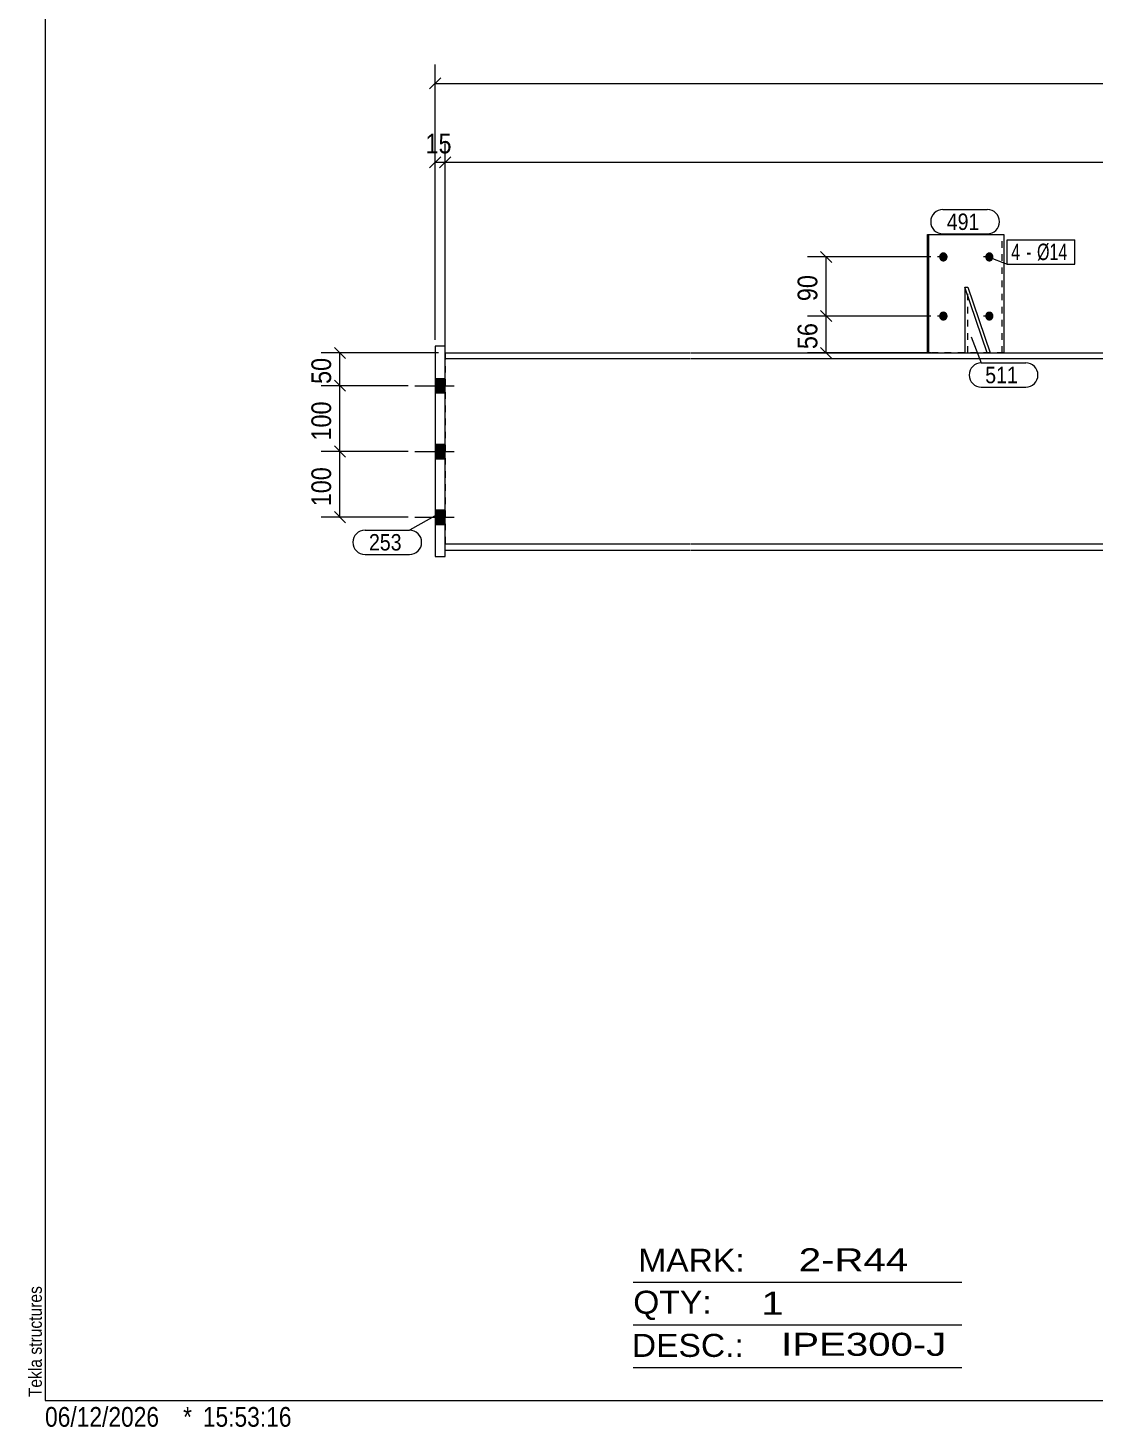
# Model space of a CAD drawing. Header units: millimetres. Extents: x 2 to 579, y 1 to 405.
# Drawn here: x 2.4 to 164.6, y 1 to 213.8 of the extents above; entities that cross this region are included whole.
import ezdxf

# ---------------------------------------------------------------- set-up
doc = ezdxf.new("R2010")
doc.units = ezdxf.units.MM
doc.linetypes.add('XKITLINE00', pattern=[0])
doc.linetypes.add('XKITLINE01', pattern=[4, 1, -1, 1, -1])
for name, color, linetype, lineweight in [('Bolt', 3, 'Continuous', 0), ('BoltMark', 7, 'Continuous', 0), ('Dimensions', 7, 'Continuous', 0), ('DrawingSheet', 5, 'Continuous', 0), ('OtherObjectType', 7, 'Continuous', 0), ('Part', 2, 'Continuous', 0), ('PartMark', 7, 'Continuous', 0)]:
    doc.layers.add(name, color=color, linetype=linetype, lineweight=lineweight)
doc.styles.add('ARIAL', font='ARIAL.TTF')
doc.styles.add('ARIAL_NARROW', font='ARIALN.TTF')

# ---------------------------------------------------------------- blocks, each defined once
blk = doc.blocks.new('*A1')
at = {"layer": 'Bolt'}
for points in [[(65.87, 158.29), (64.37, 158.29), (64.37, 160.49), (65.87, 160.49)], [(65.87, 158.29), (64.37, 158.29), (64.37, 160.49), (65.87, 160.49)], [(65.87, 148.29), (64.37, 148.29), (64.37, 150.49), (65.87, 150.49)], [(65.87, 148.29), (64.37, 148.29), (64.37, 150.49), (65.87, 150.49)], [(65.87, 138.29), (64.37, 138.29), (64.37, 140.49), (65.87, 140.49)], [(65.87, 138.29), (64.37, 138.29), (64.37, 140.49), (65.87, 140.49)]]:
    blk.add_hatch(color=3, dxfattribs=at).paths.add_polyline_path(points, flags=17)
at = {"layer": 'Bolt', "color": 3, "linetype": 'XKITLINE00', "lineweight": 0}
for p, q in [((64.37, 160.49), (65.87, 160.49)), ((64.37, 160.49), (65.87, 160.49)), ((61.27, 159.39), (67.27, 159.39)), ((61.27, 159.39), (67.27, 159.39)), ((64.37, 158.29), (65.87, 158.29)), ((64.37, 158.29), (65.87, 158.29)), ((61.27, 149.39), (67.27, 149.39)), ((61.27, 149.39), (67.27, 149.39)), ((64.37, 150.49), (65.87, 150.49)), ((64.37, 150.49), (65.87, 150.49)), ((64.37, 148.29), (65.87, 148.29)), ((64.37, 148.29), (65.87, 148.29)), ((61.27, 139.39), (67.27, 139.39)), ((61.27, 139.39), (67.27, 139.39)), ((64.37, 140.49), (65.87, 140.49)), ((64.37, 140.49), (65.87, 140.49)), ((64.37, 138.29), (65.87, 138.29)), ((64.37, 138.29), (65.87, 138.29))]:
    blk.add_line(p, q, dxfattribs=at)
blk = doc.blocks.new('*A3')
at = {"layer": 'Bolt'}
for points in [[(141.06, 179.02), (141.06, 179.05), (141.06, 179.09), (141.07, 179.12), (141.07, 179.16), (141.08, 179.19), (141.09, 179.22), (141.1, 179.25), (141.12, 179.28), (141.13, 179.32), (141.15, 179.35), (141.16, 179.37), (141.18, 179.4), (141.2, 179.43), (141.22, 179.46), (141.24, 179.48), (141.26, 179.5), (141.29, 179.53), (141.31, 179.55), (141.34, 179.57), (141.37, 179.59), (141.39, 179.6), (141.42, 179.62), (141.45, 179.63), (141.48, 179.64), (141.51, 179.66), (141.54, 179.66), (141.57, 179.67), (141.6, 179.68), (141.63, 179.68), (141.66, 179.68), (141.7, 179.69), (141.73, 179.68), (141.76, 179.68), (141.79, 179.68), (141.82, 179.67), (141.85, 179.66), (141.88, 179.66), (141.91, 179.64), (141.94, 179.63), (141.97, 179.62), (142, 179.6), (142.02, 179.59), (142.05, 179.57), (142.08, 179.55), (142.1, 179.53), (142.13, 179.5), (142.15, 179.48), (142.17, 179.46), (142.19, 179.43), (142.21, 179.4), (142.23, 179.37), (142.24, 179.35), (142.26, 179.32), (142.27, 179.28), (142.29, 179.25), (142.3, 179.22), (142.31, 179.19), (142.32, 179.16), (142.32, 179.12), (142.33, 179.09), (142.33, 179.05), (142.34, 179.02), (142.34, 178.99), (142.34, 178.95), (142.33, 178.92), (142.33, 178.88), (142.32, 178.85), (142.32, 178.82), (142.31, 178.78), (142.3, 178.75), (142.29, 178.72), (142.27, 178.69), (142.26, 178.66), (142.24, 178.63), (142.23, 178.6), (142.21, 178.57), (142.19, 178.54), (142.17, 178.52), (142.15, 178.49), (142.13, 178.47), (142.1, 178.44), (142.08, 178.42), (142.05, 178.4), (142.02, 178.38), (142, 178.37), (141.97, 178.35), (141.94, 178.34), (141.91, 178.33), (141.88, 178.32), (141.85, 178.31), (141.82, 178.3), (141.79, 178.29), (141.76, 178.29), (141.73, 178.29), (141.7, 178.29), (141.66, 178.29), (141.63, 178.29), (141.6, 178.29), (141.57, 178.3), (141.54, 178.31), (141.51, 178.32), (141.48, 178.33), (141.45, 178.34), (141.42, 178.35), (141.39, 178.37), (141.37, 178.38), (141.34, 178.4), (141.31, 178.42), (141.29, 178.44), (141.26, 178.47), (141.24, 178.49), (141.22, 178.52), (141.2, 178.54), (141.18, 178.57), (141.16, 178.6), (141.15, 178.63), (141.13, 178.66), (141.12, 178.69), (141.1, 178.72), (141.09, 178.75), (141.08, 178.78), (141.07, 178.82), (141.07, 178.85), (141.06, 178.88), (141.06, 178.92), (141.06, 178.95), (141.05, 178.99)], [(148.07, 179.02), (148.07, 179.05), (148.08, 179.09), (148.08, 179.12), (148.09, 179.16), (148.1, 179.19), (148.11, 179.22), (148.12, 179.25), (148.13, 179.28), (148.14, 179.32), (148.16, 179.35), (148.17, 179.37), (148.19, 179.4), (148.21, 179.43), (148.23, 179.46), (148.25, 179.48), (148.27, 179.5), (148.3, 179.53), (148.32, 179.55), (148.35, 179.57), (148.37, 179.59), (148.4, 179.6), (148.43, 179.62), (148.45, 179.63), (148.48, 179.64), (148.51, 179.66), (148.54, 179.66), (148.57, 179.67), (148.6, 179.68), (148.63, 179.68), (148.66, 179.68), (148.69, 179.69), (148.72, 179.68), (148.75, 179.68), (148.78, 179.68), (148.81, 179.67), (148.84, 179.66), (148.87, 179.66), (148.9, 179.64), (148.93, 179.63), (148.96, 179.62), (148.98, 179.6), (149.01, 179.59), (149.04, 179.57), (149.06, 179.55), (149.08, 179.53), (149.11, 179.5), (149.13, 179.48), (149.15, 179.46), (149.17, 179.43), (149.19, 179.4), (149.21, 179.37), (149.22, 179.35), (149.24, 179.32), (149.25, 179.28), (149.26, 179.25), (149.28, 179.22), (149.29, 179.19), (149.29, 179.16), (149.3, 179.12), (149.31, 179.09), (149.31, 179.05), (149.31, 179.02), (149.31, 178.99), (149.31, 178.95), (149.31, 178.92), (149.31, 178.88), (149.3, 178.85), (149.29, 178.82), (149.29, 178.78), (149.28, 178.75), (149.26, 178.72), (149.25, 178.69), (149.24, 178.66), (149.22, 178.63), (149.21, 178.6), (149.19, 178.57), (149.17, 178.54), (149.15, 178.52), (149.13, 178.49), (149.11, 178.47), (149.08, 178.44), (149.06, 178.42), (149.04, 178.4), (149.01, 178.38), (148.98, 178.37), (148.96, 178.35), (148.93, 178.34), (148.9, 178.33), (148.87, 178.32), (148.84, 178.31), (148.81, 178.3), (148.78, 178.29), (148.75, 178.29), (148.72, 178.29), (148.69, 178.29), (148.66, 178.29), (148.63, 178.29), (148.6, 178.29), (148.57, 178.3), (148.54, 178.31), (148.51, 178.32), (148.48, 178.33), (148.45, 178.34), (148.43, 178.35), (148.4, 178.37), (148.37, 178.38), (148.35, 178.4), (148.32, 178.42), (148.3, 178.44), (148.27, 178.47), (148.25, 178.49), (148.23, 178.52), (148.21, 178.54), (148.19, 178.57), (148.17, 178.6), (148.16, 178.63), (148.14, 178.66), (148.13, 178.69), (148.12, 178.72), (148.11, 178.75), (148.1, 178.78), (148.09, 178.82), (148.08, 178.85), (148.08, 178.88), (148.07, 178.92), (148.07, 178.95), (148.07, 178.99)], [(141.06, 170.02), (141.06, 170.05), (141.06, 170.09), (141.07, 170.12), (141.07, 170.16), (141.08, 170.19), (141.09, 170.22), (141.1, 170.25), (141.12, 170.28), (141.13, 170.32), (141.15, 170.35), (141.16, 170.37), (141.18, 170.4), (141.2, 170.43), (141.22, 170.46), (141.24, 170.48), (141.26, 170.5), (141.29, 170.53), (141.31, 170.55), (141.34, 170.57), (141.37, 170.59), (141.39, 170.6), (141.42, 170.62), (141.45, 170.63), (141.48, 170.64), (141.51, 170.66), (141.54, 170.66), (141.57, 170.67), (141.6, 170.68), (141.63, 170.68), (141.66, 170.68), (141.7, 170.69), (141.73, 170.68), (141.76, 170.68), (141.79, 170.68), (141.82, 170.67), (141.85, 170.66), (141.88, 170.66), (141.91, 170.64), (141.94, 170.63), (141.97, 170.62), (142, 170.6), (142.02, 170.59), (142.05, 170.57), (142.08, 170.55), (142.1, 170.53), (142.13, 170.5), (142.15, 170.48), (142.17, 170.46), (142.19, 170.43), (142.21, 170.4), (142.23, 170.37), (142.24, 170.35), (142.26, 170.32), (142.27, 170.28), (142.29, 170.25), (142.3, 170.22), (142.31, 170.19), (142.32, 170.16), (142.32, 170.12), (142.33, 170.09), (142.33, 170.05), (142.34, 170.02), (142.34, 169.99), (142.34, 169.95), (142.33, 169.92), (142.33, 169.88), (142.32, 169.85), (142.32, 169.82), (142.31, 169.78), (142.3, 169.75), (142.29, 169.72), (142.27, 169.69), (142.26, 169.66), (142.24, 169.63), (142.23, 169.6), (142.21, 169.57), (142.19, 169.54), (142.17, 169.52), (142.15, 169.49), (142.13, 169.47), (142.1, 169.44), (142.08, 169.42), (142.05, 169.4), (142.02, 169.38), (142, 169.37), (141.97, 169.35), (141.94, 169.34), (141.91, 169.33), (141.88, 169.32), (141.85, 169.31), (141.82, 169.3), (141.79, 169.29), (141.76, 169.29), (141.73, 169.29), (141.7, 169.29), (141.66, 169.29), (141.63, 169.29), (141.6, 169.29), (141.57, 169.3), (141.54, 169.31), (141.51, 169.32), (141.48, 169.33), (141.45, 169.34), (141.42, 169.35), (141.39, 169.37), (141.37, 169.38), (141.34, 169.4), (141.31, 169.42), (141.29, 169.44), (141.26, 169.47), (141.24, 169.49), (141.22, 169.52), (141.2, 169.54), (141.18, 169.57), (141.16, 169.6), (141.15, 169.63), (141.13, 169.66), (141.12, 169.69), (141.1, 169.72), (141.09, 169.75), (141.08, 169.78), (141.07, 169.82), (141.07, 169.85), (141.06, 169.88), (141.06, 169.92), (141.06, 169.95), (141.05, 169.99)], [(148.07, 170.02), (148.07, 170.05), (148.08, 170.09), (148.08, 170.12), (148.09, 170.16), (148.1, 170.19), (148.11, 170.22), (148.12, 170.25), (148.13, 170.28), (148.14, 170.32), (148.16, 170.35), (148.17, 170.37), (148.19, 170.4), (148.21, 170.43), (148.23, 170.46), (148.25, 170.48), (148.27, 170.5), (148.3, 170.53), (148.32, 170.55), (148.35, 170.57), (148.37, 170.59), (148.4, 170.6), (148.43, 170.62), (148.45, 170.63), (148.48, 170.64), (148.51, 170.66), (148.54, 170.66), (148.57, 170.67), (148.6, 170.68), (148.63, 170.68), (148.66, 170.68), (148.69, 170.69), (148.72, 170.68), (148.75, 170.68), (148.78, 170.68), (148.81, 170.67), (148.84, 170.66), (148.87, 170.66), (148.9, 170.64), (148.93, 170.63), (148.96, 170.62), (148.98, 170.6), (149.01, 170.59), (149.04, 170.57), (149.06, 170.55), (149.08, 170.53), (149.11, 170.5), (149.13, 170.48), (149.15, 170.46), (149.17, 170.43), (149.19, 170.4), (149.21, 170.37), (149.22, 170.35), (149.24, 170.32), (149.25, 170.28), (149.26, 170.25), (149.28, 170.22), (149.29, 170.19), (149.29, 170.16), (149.3, 170.12), (149.31, 170.09), (149.31, 170.05), (149.31, 170.02), (149.31, 169.99), (149.31, 169.95), (149.31, 169.92), (149.31, 169.88), (149.3, 169.85), (149.29, 169.82), (149.29, 169.78), (149.28, 169.75), (149.26, 169.72), (149.25, 169.69), (149.24, 169.66), (149.22, 169.63), (149.21, 169.6), (149.19, 169.57), (149.17, 169.54), (149.15, 169.52), (149.13, 169.49), (149.11, 169.47), (149.08, 169.44), (149.06, 169.42), (149.04, 169.4), (149.01, 169.38), (148.98, 169.37), (148.96, 169.35), (148.93, 169.34), (148.9, 169.33), (148.87, 169.32), (148.84, 169.31), (148.81, 169.3), (148.78, 169.29), (148.75, 169.29), (148.72, 169.29), (148.69, 169.29), (148.66, 169.29), (148.63, 169.29), (148.6, 169.29), (148.57, 169.3), (148.54, 169.31), (148.51, 169.32), (148.48, 169.33), (148.45, 169.34), (148.43, 169.35), (148.4, 169.37), (148.37, 169.38), (148.35, 169.4), (148.32, 169.42), (148.3, 169.44), (148.27, 169.47), (148.25, 169.49), (148.23, 169.52), (148.21, 169.54), (148.19, 169.57), (148.17, 169.6), (148.16, 169.63), (148.14, 169.66), (148.13, 169.69), (148.12, 169.72), (148.11, 169.75), (148.1, 169.78), (148.09, 169.82), (148.08, 169.85), (148.08, 169.88), (148.07, 169.92), (148.07, 169.95), (148.07, 169.99)]]:
    blk.add_hatch(color=3, dxfattribs=at).paths.add_polyline_path(points, flags=17)
at = {"layer": 'Bolt', "color": 3, "linetype": 'XKITLINE00', "lineweight": 0}
for p, q in [((142.26, 178.99), (140.8, 178.99)), ((149.25, 178.99), (147.8, 178.99)), ((142.26, 169.99), (140.8, 169.99)), ((149.25, 169.99), (147.8, 169.99))]:
    blk.add_line(p, q, dxfattribs=at)
blk = doc.blocks.new('*A6')
at = {"layer": 'Part'}
blk.add_hatch(color=2, dxfattribs=at).paths.add_polyline_path([(360.9, 165.79), (362.5, 165.79), (361.7, 164.39)], flags=17)
at = {"layer": 'Part', "color": 2, "linetype": 'XKITLINE00', "lineweight": 0}
for p, q in [((65.87, 164.39), (103.17, 164.39)), ((103.27, 164.39), (186.88, 164.39)), ((186.98, 164.39), (270.59, 164.39)), ((270.69, 164.39), (354.3, 164.39)), ((354.4, 164.39), (391.7, 164.39)), ((361.7, 164.39), (360.9, 165.79)), ((360.9, 165.79), (362.5, 165.79)), ((362.5, 165.79), (361.7, 164.39)), ((103.17, 163.49), (65.87, 163.49)), ((186.88, 163.49), (103.27, 163.49)), ((270.59, 163.49), (186.98, 163.49)), ((354.3, 163.49), (270.69, 163.49)), ((391.7, 163.49), (354.4, 163.49)), ((103.17, 135.29), (65.87, 135.29)), ((65.87, 134.39), (103.17, 134.39)), ((186.88, 135.29), (103.27, 135.29)), ((103.27, 134.39), (186.88, 134.39)), ((270.59, 135.29), (186.98, 135.29)), ((186.98, 134.39), (270.59, 134.39)), ((354.3, 135.29), (270.69, 135.29)), ((270.69, 134.39), (354.3, 134.39)), ((391.7, 135.29), (354.4, 135.29)), ((354.4, 134.39), (391.7, 134.39))]:
    blk.add_line(p, q, dxfattribs=at)
at = {"layer": 'Part', "color": 7, "linetype": 'XKITLINE01', "lineweight": 0}
for p, q in [((65.87, 164.39), (65.87, 134.39)), ((391.7, 164.39), (391.7, 134.39))]:
    blk.add_line(p, q, dxfattribs=at)
at = {"layer": 'Part', "color": 2, "linetype": 'XKITLINE00', "lineweight": 0}
blk.add_circle((361.7, 165.29), 1, dxfattribs=at)
blk = doc.blocks.new('*A7')
at = {"layer": 'Part', "color": 2, "linetype": 'XKITLINE00', "lineweight": 0}
for p, q in [((65.87, 165.39), (64.37, 165.39)), ((64.37, 165.39), (64.37, 133.39)), ((65.87, 133.39), (65.87, 165.39)), ((64.37, 133.39), (65.87, 133.39))]:
    blk.add_line(p, q, dxfattribs=at)
blk = doc.blocks.new('*A9')
at = {"layer": 'Part', "color": 2, "linetype": 'XKITLINE00', "lineweight": 0}
for p, q in [((139.27, 182.39), (150.88, 182.39)), ((139.27, 164.39), (139.27, 182.39)), ((139.51, 164.39), (139.51, 182.39)), ((150.88, 182.39), (150.88, 164.39))]:
    blk.add_line(p, q, dxfattribs=at)
at = {"layer": 'Part', "color": 7, "linetype": 'XKITLINE01', "lineweight": 0}
for p, q in [((150.63, 164.39), (150.63, 182.39)), ((150.88, 164.39), (139.27, 164.39))]:
    blk.add_line(p, q, dxfattribs=at)
blk = doc.blocks.new('*A10')
at = {"layer": 'Part', "color": 2, "linetype": 'XKITLINE00', "lineweight": 0}
for p, q in [((148.37, 164.39), (144.97, 174.39)), ((144.97, 174.39), (144.97, 164.39)), ((144.97, 174.39), (145.41, 174.39)), ((145.41, 174.39), (148.81, 164.39))]:
    blk.add_line(p, q, dxfattribs=at)
at = {"layer": 'Part', "color": 7, "linetype": 'XKITLINE01', "lineweight": 0}
for p, q in [((145.41, 164.39), (145.41, 174.39)), ((148.81, 164.39), (144.97, 164.39))]:
    blk.add_line(p, q, dxfattribs=at)
blk = doc.blocks.new('*A31')
at = {"layer": 'DrawingSheet', "color": 5, "linetype": 'XKITLINE00', "lineweight": 0}
for p, q in [((5, 405), (5, 5)), ((5, 5), (579, 5))]:
    blk.add_line(p, q, dxfattribs=at)
at = {"layer": 'DrawingSheet', "color": 5, "style": 'ARIAL', "width": 0.85}
blk.add_text('Tekla structures', height=2, rotation=90, dxfattribs=at).set_placement((4.5, 5.5))
blk = doc.blocks.new('*A35')
at = {"layer": 'OtherObjectType', "color": 6, "linetype": 'XKITLINE00', "lineweight": 0}
for p, q in [((94.5, 23), (144.5, 23)), ((94.5, 16.5), (144.5, 16.5)), ((94.5, 10), (144.5, 10))]:
    blk.add_line(p, q, dxfattribs=at)
at = {"layer": 'OtherObjectType', "color": 6, "style": 'ARIAL_NARROW'}
for s, width, p in [('MARK:', 1.275, (95.27, 24.58)), ('2-R44', 1.525501, (119.69, 24.65)), ('QTY:', 1.275, (94.5, 18.19)), ('1', 1.525501, (113.99, 18.05)), ('DESC.:', 1.275, (94.29, 11.63)), ('IPE300-J', 1.525501, (117, 11.79))]:
    blk.add_text(s, height=3.5, dxfattribs=dict(at, width=width)).set_placement(p)
blk = doc.blocks.new('*A38')
at = {"layer": 'OtherObjectType', "color": 7, "style": 'ARIAL_NARROW', "width": 1.008832}
for s, p in [('06/12/2026', (4.99, 1)), ('*', (26, 1)), ('15:53:16', (29, 1))]:
    blk.add_text(s, height=3, dxfattribs=at).set_placement(p)
blk = doc.blocks.new('*A39')
at = {"layer": 'Dimensions', "color": 7, "linetype": 'XKITLINE00', "lineweight": 0}
for p, q in [((64.37, 166.39), (64.37, 208.24)), ((393.2, 166.39), (393.2, 208.24)), ((65.22, 206.23), (63.52, 204.54)), ((64.37, 205.39), (393.2, 205.39)), ((394.05, 206.23), (392.35, 204.54))]:
    blk.add_line(p, q, dxfattribs=at)
at = {"layer": 'Dimensions', "color": 3}
for p in [(64.37, 205.39), (393.2, 205.39)]:
    blk.add_point(p, dxfattribs=at)
at = {"layer": 'Dimensions', "color": 3, "style": 'ARIAL', "width": 0.85}
blk.add_text('7713', height=3, dxfattribs=at).set_placement((224.33, 206.74))
blk = doc.blocks.new('*A40')
at = {"layer": 'Dimensions', "color": 7, "linetype": 'XKITLINE00', "lineweight": 0}
for p, q in [((64.37, 166.39), (64.37, 196.24)), ((65.87, 165.39), (65.87, 196.24)), ((65.22, 194.23), (63.52, 192.54)), ((66.72, 194.23), (65.02, 192.54)), ((64.37, 193.39), (65.87, 193.39))]:
    blk.add_line(p, q, dxfattribs=at)
at = {"layer": 'Dimensions', "color": 3}
for p in [(64.37, 193.39), (65.87, 193.39)]:
    blk.add_point(p, dxfattribs=at)
at = {"layer": 'Dimensions', "color": 3, "style": 'ARIAL', "width": 0.85}
blk.add_text('15', height=3, dxfattribs=at).set_placement((62.89, 194.74))
blk = doc.blocks.new('*A41')
at = {"layer": 'Dimensions', "color": 7, "linetype": 'XKITLINE00', "lineweight": 0}
for p, q in [((65.87, 165.39), (65.87, 196.24)), ((391.7, 165.39), (391.7, 196.24)), ((66.72, 194.23), (65.02, 192.54)), ((392.55, 194.23), (390.85, 192.54)), ((65.87, 193.39), (391.7, 193.39))]:
    blk.add_line(p, q, dxfattribs=at)
at = {"layer": 'Dimensions', "color": 3}
for p in [(65.87, 193.39), (391.7, 193.39)]:
    blk.add_point(p, dxfattribs=at)
at = {"layer": 'Dimensions', "color": 3, "style": 'ARIAL', "width": 0.85}
blk.add_text('7683', height=3, dxfattribs=at).set_placement((224.33, 194.74))
blk = doc.blocks.new('*A43')
at = {"layer": 'Dimensions', "color": 7, "linetype": 'XKITLINE00', "lineweight": 0}
for p, q in [((123.02, 170.83), (124.72, 169.14)), ((139.8, 169.99), (121.02, 169.99)), ((123.87, 164.39), (123.87, 169.99)), ((139.8, 164.39), (121.02, 164.39)), ((123.02, 165.23), (124.72, 163.54))]:
    blk.add_line(p, q, dxfattribs=at)
at = {"layer": 'Dimensions', "color": 3}
for p in [(123.87, 169.99), (123.87, 164.39)]:
    blk.add_point(p, dxfattribs=at)
at = {"layer": 'Dimensions', "color": 3, "style": 'ARIAL', "width": 0.85}
blk.add_text('56', height=3, rotation=90.0002, dxfattribs=at).set_placement((122.52, 164.96))
blk = doc.blocks.new('*A44')
at = {"layer": 'Dimensions', "color": 7, "linetype": 'XKITLINE00', "lineweight": 0}
for p, q in [((139.8, 178.99), (121.02, 178.99)), ((123.02, 179.83), (124.72, 178.14)), ((123.87, 169.99), (123.87, 178.99)), ((123.02, 170.83), (124.72, 169.14)), ((139.8, 169.99), (121.02, 169.99))]:
    blk.add_line(p, q, dxfattribs=at)
at = {"layer": 'Dimensions', "color": 3}
for p in [(123.87, 178.99), (123.87, 169.99)]:
    blk.add_point(p, dxfattribs=at)
at = {"layer": 'Dimensions', "color": 3, "style": 'ARIAL', "width": 0.85}
blk.add_text('90', height=3, rotation=90.0002, dxfattribs=at).set_placement((122.52, 172.26))
blk = doc.blocks.new('*A49')
at = {"layer": 'Dimensions', "color": 7, "linetype": 'XKITLINE00', "lineweight": 0}
for p, q in [((60.27, 149.39), (47.02, 149.39)), ((49.02, 150.23), (50.72, 148.54)), ((49.87, 139.39), (49.87, 149.39)), ((60.27, 139.39), (47.02, 139.39)), ((49.02, 140.23), (50.72, 138.54))]:
    blk.add_line(p, q, dxfattribs=at)
at = {"layer": 'Dimensions', "color": 3}
for p in [(49.87, 149.39), (49.87, 139.39)]:
    blk.add_point(p, dxfattribs=at)
at = {"layer": 'Dimensions', "color": 3, "style": 'ARIAL', "width": 0.85}
blk.add_text('100', height=3, rotation=90.0002, dxfattribs=at).set_placement((48.52, 141.05))
blk = doc.blocks.new('*A50')
at = {"layer": 'Dimensions', "color": 7, "linetype": 'XKITLINE00', "lineweight": 0}
for p, q in [((49.02, 160.23), (50.72, 158.54)), ((60.27, 159.39), (47.02, 159.39)), ((49.87, 149.39), (49.87, 159.39)), ((60.27, 149.39), (47.02, 149.39)), ((49.02, 150.23), (50.72, 148.54))]:
    blk.add_line(p, q, dxfattribs=at)
at = {"layer": 'Dimensions', "color": 3}
for p in [(49.87, 159.39), (49.87, 149.39)]:
    blk.add_point(p, dxfattribs=at)
at = {"layer": 'Dimensions', "color": 3, "style": 'ARIAL', "width": 0.85}
blk.add_text('100', height=3, rotation=90.0002, dxfattribs=at).set_placement((48.52, 151.05))
blk = doc.blocks.new('*A51')
at = {"layer": 'Dimensions', "color": 7, "linetype": 'XKITLINE00', "lineweight": 0}
for p, q in [((64.87, 164.39), (47.02, 164.39)), ((49.02, 165.23), (50.72, 163.54)), ((49.87, 159.39), (49.87, 164.39)), ((49.02, 160.23), (50.72, 158.54)), ((60.27, 159.39), (47.02, 159.39))]:
    blk.add_line(p, q, dxfattribs=at)
at = {"layer": 'Dimensions', "color": 3}
for p in [(49.87, 164.39), (49.87, 159.39)]:
    blk.add_point(p, dxfattribs=at)
at = {"layer": 'Dimensions', "color": 3, "style": 'ARIAL', "width": 0.85}
blk.add_text('50', height=3, rotation=90.0002, dxfattribs=at).set_placement((48.52, 159.66))
blk = doc.blocks.new('*A57')
at = {"layer": 'BoltMark', "color": 7, "linetype": 'XKITLINE00', "lineweight": 0}
for p, q in [((151.42, 181.61), (161.72, 181.61)), ((151.42, 177.91), (151.42, 181.61)), ((161.72, 177.91), (161.72, 181.61)), ((148.53, 178.99), (151.42, 177.91)), ((151.42, 177.91), (161.72, 177.91))]:
    blk.add_line(p, q, dxfattribs=at)
at = {"layer": 'BoltMark', "color": 3, "style": 'ARIAL_NARROW', "width": 0.85}
for s, p in [('4', (152.02, 178.51)), ('Ø14', (155.95, 178.51)), ('-', (154.29, 178.51))]:
    blk.add_text(s, height=2.5, dxfattribs=at).set_placement(p)
blk = doc.blocks.new('*A59')
at = {"layer": 'PartMark', "color": 7, "linetype": 'XKITLINE00', "lineweight": 0}
for p, q in [((141.62, 186.19), (148.38, 186.19)), ((141.62, 182.49), (148.38, 182.49))]:
    blk.add_line(p, q, dxfattribs=at)
for centre, start, end in [((141.62, 184.34), 90, 270), ((148.38, 184.34), 270, 90)]:
    blk.add_arc(centre, 1.85, start, end, dxfattribs=at)
at = {"layer": 'PartMark', "color": 3, "style": 'ARIAL', "width": 0.85}
blk.add_text('491', height=2.5, dxfattribs=at).set_placement((142.22, 183.09))
blk = doc.blocks.new('*A60')
at = {"layer": 'PartMark', "color": 7, "linetype": 'XKITLINE00', "lineweight": 0}
for p, q in [((145.92, 166.81), (147.47, 162.87)), ((147.47, 162.87), (154.24, 162.87)), ((147.47, 159.17), (154.24, 159.17))]:
    blk.add_line(p, q, dxfattribs=at)
for centre, start, end in [((147.47, 161.02), 90, 270), ((154.24, 161.02), 270, 90)]:
    blk.add_arc(centre, 1.85, start, end, dxfattribs=at)
at = {"layer": 'PartMark', "color": 3, "style": 'ARIAL', "width": 0.85}
blk.add_text('511', height=2.5, dxfattribs=at).set_placement((148.07, 159.77))
blk = doc.blocks.new('*A66')
at = {"layer": 'PartMark', "color": 7, "linetype": 'XKITLINE00', "lineweight": 0}
for p, q in [((64.7, 139.81), (60.45, 137.42)), ((53.69, 137.42), (60.45, 137.42)), ((53.69, 133.72), (60.45, 133.72))]:
    blk.add_line(p, q, dxfattribs=at)
for centre, start, end in [((53.69, 135.57), 90, 270), ((60.45, 135.57), 270, 90)]:
    blk.add_arc(centre, 1.85, start, end, dxfattribs=at)
at = {"layer": 'PartMark', "color": 3, "style": 'ARIAL', "width": 0.85}
blk.add_text('253', height=2.5, dxfattribs=at).set_placement((54.29, 134.32))

msp = doc.modelspace()

# ---------------------------------------------------------------- block references
at = {"lineweight": 0}
for name in ['*A31', '*A39', '*A40', '*A41', '*A59', '*A9', '*A57', '*A44', '*A3', '*A10', '*A43', '*A60', '*A51', '*A7', '*A50', '*A1', '*A49', '*A66', '*A35', '*A38']:
    msp.add_blockref(name, (0, 0), dxfattribs=at)
at = {"layer": 'Part', "lineweight": 0}
msp.add_blockref('*A6', (0, 0), dxfattribs=at)

doc.saveas('drawing.dxf')
